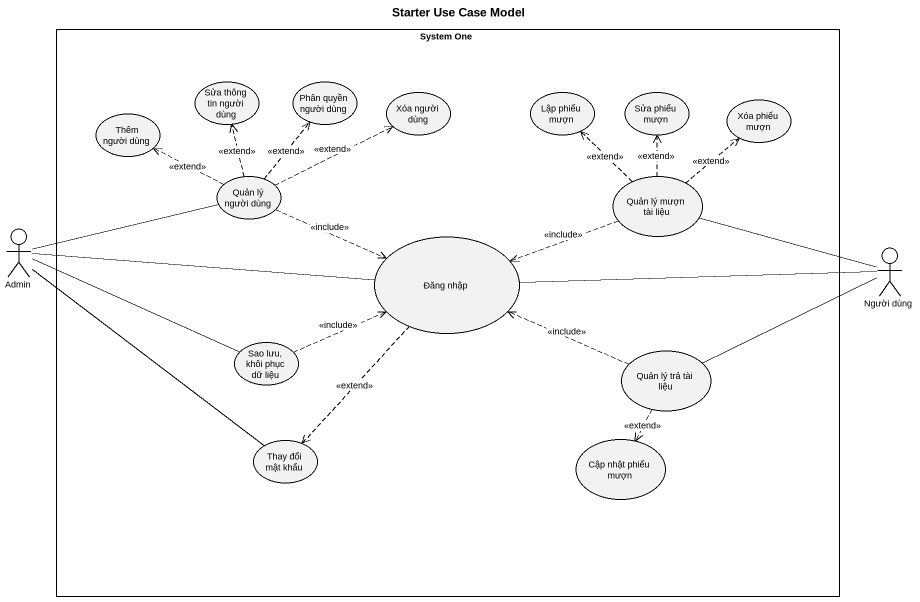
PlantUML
@startuml
title Starter Use Case Model
rectangle "System One" as System_One {
  usecase "Thêm người dùng" as Thêm_người_dùng
  usecase "Sửa thông tin người dùng" as Sửa_thông_tin_người_dùng
  usecase "Phân quyền người dùng" as Phân_quyền_người_dùng
  usecase "Xóa người dùng" as Xóa_người_dùng
  usecase "Lập phiếu mượn" as Lập_phiếu_mượn
  usecase "Sửa phiếu mượn" as Sửa_phiếu_mượn
  usecase "Xóa phiếu mượn" as Xóa_phiếu_mượn
  usecase "Quản lý người dùng" as Quản_lý_người_dùng
  usecase "Quản lý mượn tài liệu" as Quản_lý_mượn_tài_liệu
  usecase "Đăng nhập" as Đăng_nhập
  usecase "Sao lưu, khôi phục dữ liệu" as Sao_lưu_khôi_phục_dữ_liệu
  usecase "Quản lý trả tài liệu" as Quản_lý_trả_tài_liệu
  usecase "Thay đổi mật khẩu" as Thay_đổi_mật_khẩu
  usecase "Cập nhật phiếu mượn" as Cập_nhật_phiếu_mượn
}
actor Admin
actor "Người dùng" as Người_dùng
Quản_lý_người_dùng .left.> Thêm_người_dùng : <<extend>>
Quản_lý_người_dùng .up.> Sửa_thông_tin_người_dùng : <<extend>>
Quản_lý_người_dùng .up.> Phân_quyền_người_dùng : <<extend>>
Quản_lý_người_dùng .right.> Xóa_người_dùng : <<extend>>
Quản_lý_người_dùng -left- Admin
Quản_lý_người_dùng .right.> Đăng_nhập : <<include>>
Quản_lý_mượn_tài_liệu .up.> Lập_phiếu_mượn : <<extend>>
Quản_lý_mượn_tài_liệu .up.> Sửa_phiếu_mượn : <<extend>>
Quản_lý_mượn_tài_liệu .up.> Xóa_phiếu_mượn : <<extend>>
Quản_lý_mượn_tài_liệu .left.> Đăng_nhập : <<include>>
Admin -right- Đăng_nhập
Admin -right- Sao_lưu_khôi_phục_dữ_liệu
Đăng_nhập ..> Thay_đổi_mật_khẩu : <<extend>>
Người_dùng -left- Quản_lý_mượn_tài_liệu
Người_dùng -left- Đăng_nhập
Người_dùng -left- Quản_lý_trả_tài_liệu
Sao_lưu_khôi_phục_dữ_liệu .right.> Đăng_nhập : <<include>>
Quản_lý_trả_tài_liệu .left.> Đăng_nhập : <<include>>
Quản_lý_trả_tài_liệu ..> Cập_nhật_phiếu_mượn : <<extend>>
Thay_đổi_mật_khẩu -up- Admin
@enduml
